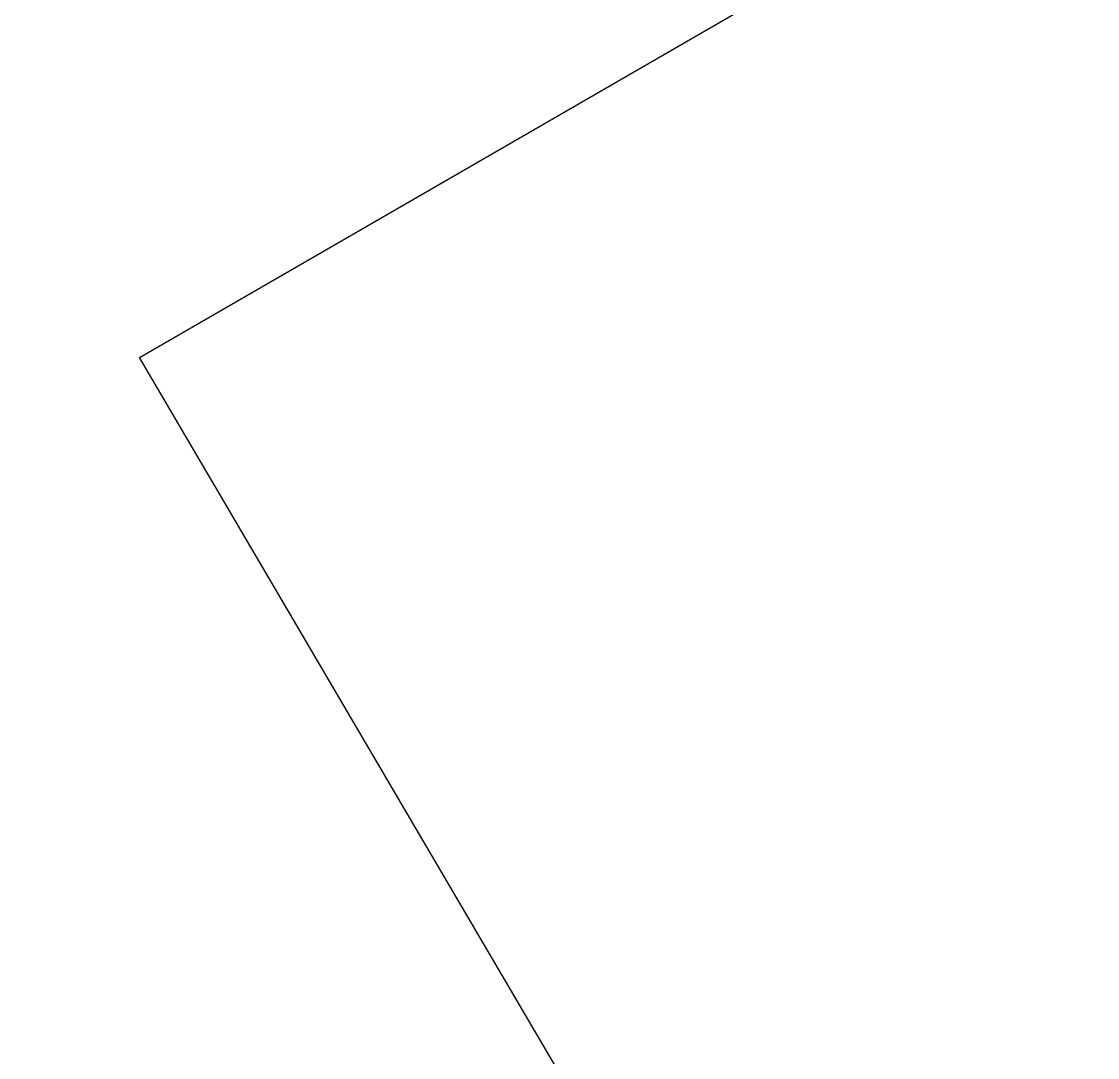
# Model space of a CAD drawing. Header units: inches. Extents: x 23 to 6400, y -2214 to 4412.
# Drawn here: x 3118.06 to 3140.22, y 131.68 to 153 of the extents above; entities that cross this region are included whole.
import ezdxf

# ---------------------------------------------------------------- set-up
doc = ezdxf.new("R2010")
doc.units = ezdxf.units.IN
doc.header["$LTSCALE"] = 96
doc.header["$MEASUREMENT"] = 0
doc.layers.add('A-FURN-EXIST', color=33, linetype='Continuous')

# ---------------------------------------------------------------- blocks, each defined once
blk = doc.blocks.new('A$C1C1D4BE0')
at = {"lineweight": -3, "elevation": 27}
blk.add_lwpolyline([(377.472, 127.253), (392.472, 153.234), (367.948, 167.635), (352.948, 141.655)], close=True, dxfattribs=at)
at = {"invisible_edges": 15}
for points in [[(382.327, 170.063, 72.937), (382.327, 170.052, 72.909), (382.327, 169.794, 73.249)], [(382.327, 169.883, 74.309), (382.327, 169.716, 73.541), (382.327, 169.206, 74.107)], [(382.327, 169.227, 74.185), (382.327, 169.673, 74.47), (382.327, 169.883, 74.309)], [(382.327, 169.717, 72.653), (382.327, 169.703, 72.647), (382.327, 169.794, 73.249)], [(382.327, 168.993, 74.05), (382.327, 169.659, 73.327), (382.327, 167.275, 72.425)], [(382.327, 168.993, 74.05), (382.327, 167.275, 72.425), (382.327, 168.149, 74.27)], [(382.327, 166.721, 72.474), (382.327, 166.114, 74.05), (382.327, 166.959, 74.27)], [(382.327, 166.721, 72.474), (382.327, 165.447, 73.328), (382.327, 166.114, 74.05)], [(382.327, 165.901, 74.108), (382.327, 165.39, 73.542), (382.327, 165.224, 74.31)], [(382.327, 165.435, 74.471), (382.327, 165.88, 74.186), (382.327, 165.224, 74.31)], [(382.327, 165.39, 73.271), (382.327, 165.403, 72.648), (382.327, 165.389, 72.654)], [(382.327, 165.312, 73.25), (382.327, 165.055, 72.911), (382.327, 165.043, 72.938)]]:
    blk.add_3dface(points, dxfattribs=at)
at = {"lineweight": -3, "flags": 1}
for tag, p, rotation in [('CAPPN', (29.083, 175.224, 27.25), 90), ('CAPMG', (29.083, 175.224, 27.25), 90), ('CAPMC', (29.083, 175.224, 27.25), 90), ('CAPQT', (29.083, 175.224, 27.25), 90), ('CAPDH', (29.083, 175.224, 27.25), 90), ('CAPGC', (29.083, 175.224, 27.25), 90), ('CAPPN', (29.083, 175.224, 26.75), 90), ('CAPMG', (29.083, 175.224, 26.75), 90), ('CAPMC', (29.083, 175.224, 26.75), 90), ('CAPQT', (29.083, 175.224, 26.75), 90), ('CAPDH', (29.083, 175.224, 26.75), 90), ('CAPGC', (29.083, 175.224, 26.75), 90), ('CAPPN', (53.083, 175.224, 27.25), 180), ('CAPMG', (53.083, 175.224, 27.25), 180), ('CAPMC', (53.083, 175.224, 27.25), 180), ('CAPQT', (53.083, 175.224, 27.25), 180), ('CAPDH', (53.083, 175.224, 27.25), 180), ('CAPGC', (53.083, 175.224, 27.25), 180), ('CAPPN', (109.066, 175.224, 27.25), 90), ('CAPMG', (109.066, 175.224, 27.25), 90), ('CAPMC', (109.066, 175.224, 27.25), 90), ('CAPQT', (109.066, 175.224, 27.25), 90), ('CAPDH', (109.066, 175.224, 27.25), 90), ('CAPGC', (109.066, 175.224, 27.25), 90), ('CAPPN', (109.066, 175.224, 26.75), 90), ('CAPMG', (109.066, 175.224, 26.75), 90), ('CAPMC', (109.066, 175.224, 26.75), 90), ('CAPQT', (109.066, 175.224, 26.75), 90), ('CAPDH', (109.066, 175.224, 26.75), 90), ('CAPGC', (109.066, 175.224, 26.75), 90), ('CAPPN', (133.066, 175.224, 27.25), 180), ('CAPMG', (133.066, 175.224, 27.25), 180), ('CAPMC', (133.066, 175.224, 27.25), 180), ('CAPQT', (133.066, 175.224, 27.25), 180), ('CAPDH', (133.066, 175.224, 27.25), 180), ('CAPGC', (133.066, 175.224, 27.25), 180), ('CAPPN', (247.065, 175.112, 27.25), 180), ('CAPMG', (247.065, 175.112, 27.25), 180), ('CAPMC', (247.065, 175.112, 27.25), 180), ('CAPQT', (247.065, 175.112, 27.25), 180), ('CAPDH', (247.065, 175.112, 27.25), 180), ('CAPGC', (247.065, 175.112, 27.25), 180), ('CAPPN', (346.296, 144.907, 28.25), 239.7332), ('CAPMG', (346.296, 144.907, 28.25), 239.7332), ('CAPMC', (346.296, 144.907, 28.25), 239.7332), ('CAPQT', (346.296, 144.907, 28.25), 239.7332), ('CAPDH', (346.296, 144.907, 28.25), 239.7332), ('CAPGC', (346.296, 144.907, 28.25), 239.7332), ('CAPMG', (273.388, 103.264), 180), ('CAPMC', (273.388, 103.264), 180), ('CAPQT', (273.388, 103.264), 180), ('CAPDH', (273.388, 103.264), 180), ('CAPGC', (273.388, 103.264), 180), ('CAPPN', (273.388, 103.264), 180), ('CAPPN', (109.065, 103.112, 27.25), 90), ('CAPMG', (109.065, 103.112, 27.25), 90), ('CAPMC', (109.065, 103.112, 27.25), 90), ('CAPQT', (109.065, 103.112, 27.25), 90), ('CAPDH', (109.065, 103.112, 27.25), 90), ('CAPGC', (109.065, 103.112, 27.25), 90), ('CAPPN', (199.065, 103.112, 27.25), 180), ('CAPMG', (199.065, 103.112, 27.25), 180), ('CAPMC', (199.065, 103.112, 27.25), 180), ('CAPQT', (199.065, 103.112, 27.25), 180), ('CAPDH', (199.065, 103.112, 27.25), 180), ('CAPGC', (199.065, 103.112, 27.25), 180), ('CAPPN', (247.065, 103.112, 27.25), 180), ('CAPMG', (247.065, 103.112, 27.25), 180), ('CAPMC', (247.065, 103.112, 27.25), 180), ('CAPQT', (247.065, 103.112, 27.25), 180), ('CAPDH', (247.065, 103.112, 27.25), 180), ('CAPGC', (247.065, 103.112, 27.25), 180), ('CAPPN', (247.923, 96.112, 27.25), 270), ('CAPMG', (247.923, 96.112, 27.25), 270), ('CAPMC', (247.923, 96.112, 27.25), 270), ('CAPQT', (247.923, 96.112, 27.25), 270), ('CAPDH', (247.923, 96.112, 27.25), 270), ('CAPGC', (247.923, 96.112, 27.25), 270), ('CAPPN', (352.407, 58.005, 28.25), 120), ('CAPMG', (352.407, 58.005, 28.25), 120), ('CAPMC', (352.407, 58.005, 28.25), 120), ('CAPQT', (352.407, 58.005, 28.25), 120), ('CAPDH', (352.407, 58.005, 28.25), 120), ('CAPGC', (352.407, 58.005, 28.25), 120), ('CAPPN', (364.648, 37.203), 120.8037), ('CAPMG', (364.648, 37.203), 120.8037), ('CAPMC', (364.648, 37.203), 120.8037), ('CAPQT', (364.648, 37.203), 120.8037), ('CAPDH', (364.648, 37.203), 120.8037), ('CAPGC', (364.648, 37.203), 120.8037), ('CAPPN', (359.049, 33.971), 119.1963), ('CAPMG', (359.049, 33.971), 119.1963), ('CAPMC', (359.049, 33.971), 119.1963), ('CAPDH', (359.049, 33.971), 119.1963), ('CAPGC', (359.049, 33.971), 119.1963), ('CAPQT', (359.049, 33.971), 119.1963)]:
    blk.add_attdef(tag, p, '', height=0.001, rotation=rotation, dxfattribs=at)
for tag, p in [('CAPPN', (109.923, 96.112, 27.25)), ('CAPMG', (109.923, 96.112, 27.25)), ('CAPMC', (109.923, 96.112, 27.25)), ('CAPQT', (109.923, 96.112, 27.25)), ('CAPDH', (109.923, 96.112, 27.25)), ('CAPGC', (109.923, 96.112, 27.25)), ('CAPPN', (157.923, 96.112, 27.25)), ('CAPMG', (157.923, 96.112, 27.25)), ('CAPMC', (157.923, 96.112, 27.25)), ('CAPQT', (157.923, 96.112, 27.25)), ('CAPDH', (157.923, 96.112, 27.25)), ('CAPGC', (157.923, 96.112, 27.25)), ('CAPPN', (249.583, 96.112)), ('CAPMG', (249.583, 96.112)), ('CAPMC', (249.583, 96.112)), ('CAPQT', (249.583, 96.112)), ('CAPDH', (249.583, 96.112)), ('CAPGC', (249.583, 96.112)), ('CAPPN', (273.583, 96.112, 28.25)), ('CAPMG', (273.583, 96.112, 28.25)), ('CAPMC', (273.583, 96.112, 28.25)), ('CAPQT', (273.583, 96.112, 28.25)), ('CAPDH', (273.583, 96.112, 28.25)), ('CAPGC', (273.583, 96.112, 28.25)), ('CAPPN', (29.941, 24.112, 27.25)), ('CAPMG', (29.941, 24.112, 27.25)), ('CAPMC', (29.941, 24.112, 27.25)), ('CAPQT', (29.941, 24.112, 27.25)), ('CAPDH', (29.941, 24.112, 27.25)), ('CAPGC', (29.941, 24.112, 27.25)), ('CAPPN', (109.923, 24.112, 27.25)), ('CAPMG', (109.923, 24.112, 27.25)), ('CAPMC', (109.923, 24.112, 27.25)), ('CAPQT', (109.923, 24.112, 27.25)), ('CAPDH', (109.923, 24.112, 27.25)), ('CAPGC', (109.923, 24.112, 27.25))]:
    blk.add_attdef(tag, p, '', height=0.001, dxfattribs=at)

msp = doc.modelspace()

# ---------------------------------------------------------------- block references
at = {"layer": 'A-FURN-EXIST', "xscale": -1, "rotation": 90}
msp.add_blockref('A$C1C1D4BE0', (3288.126, 514.035), dxfattribs=at)

doc.saveas('drawing.dxf')
